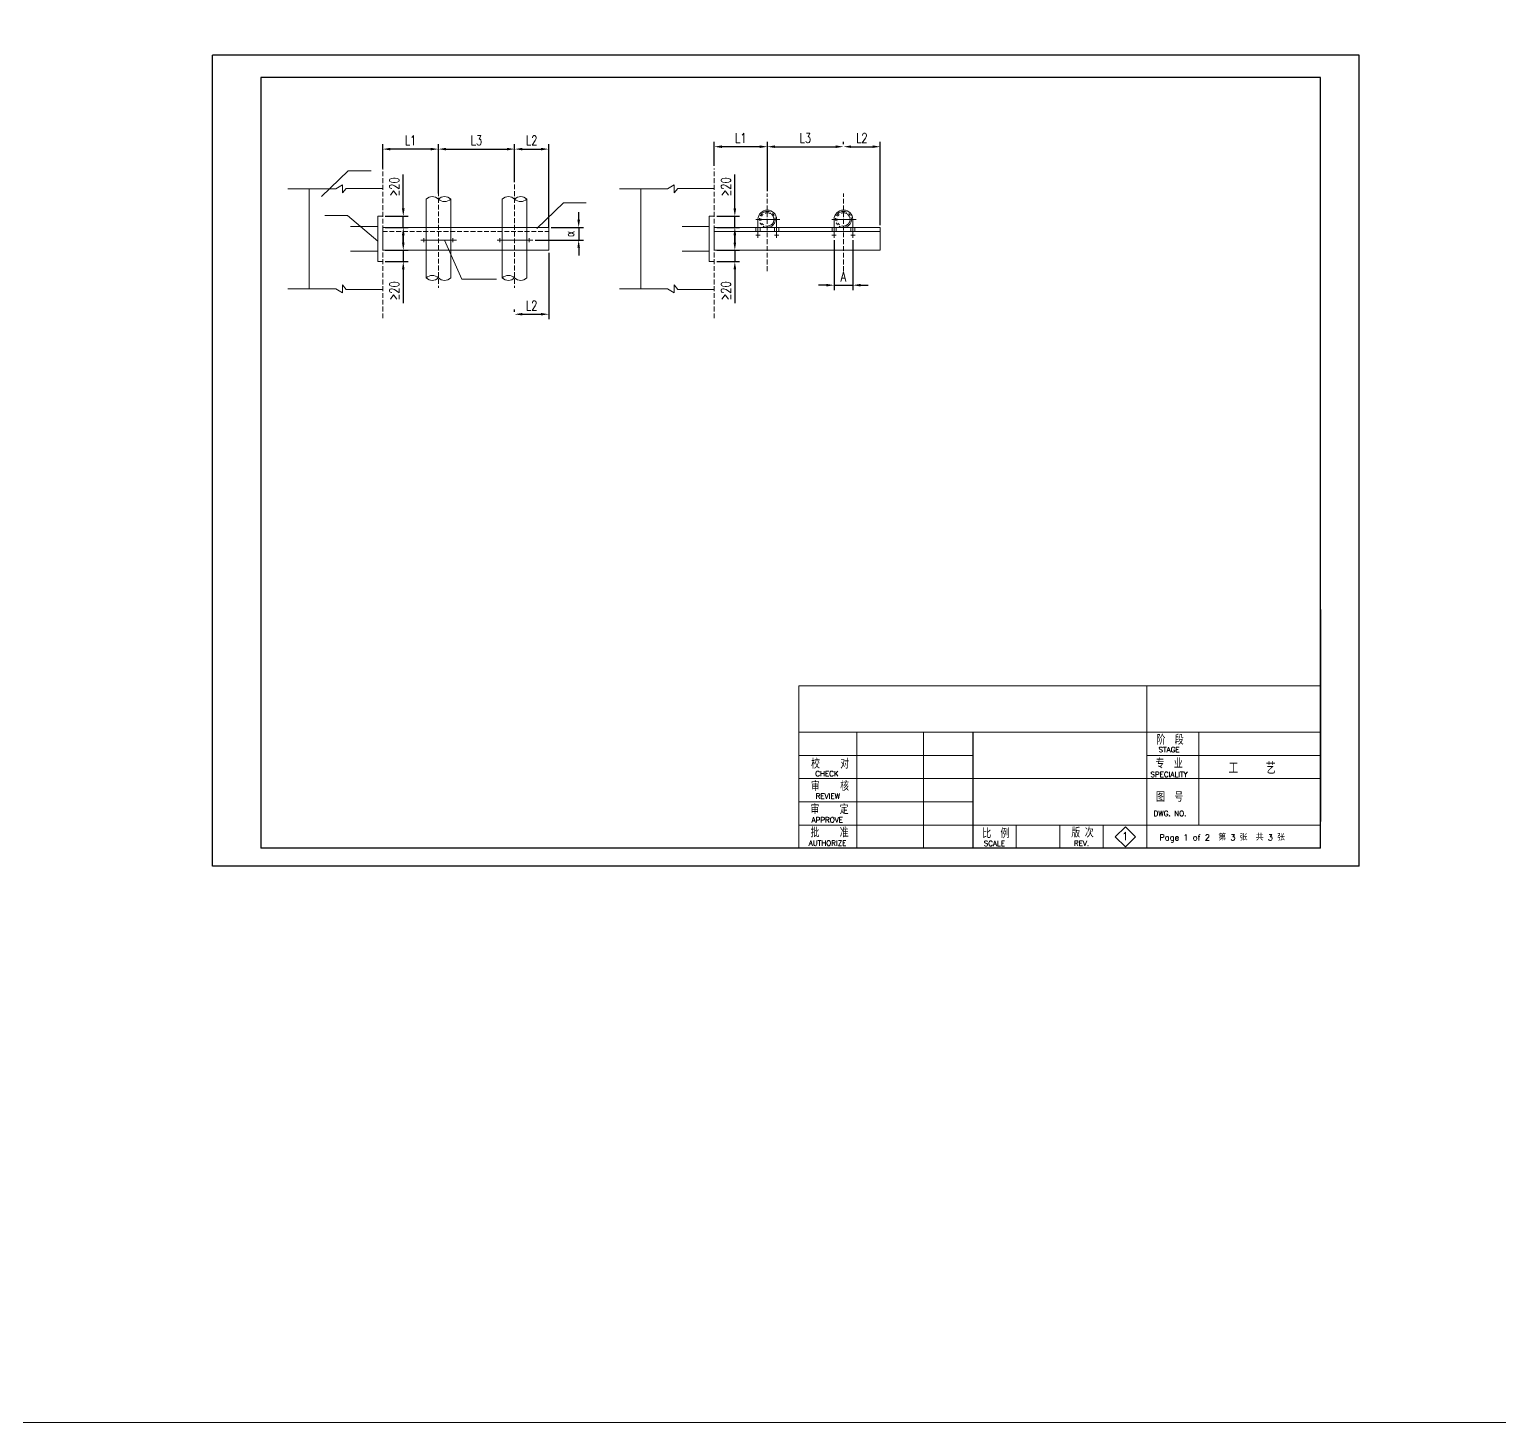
# Model space of a CAD drawing. Header units: millimetres. Extents: x 1954 to 4851, y 1164 to 2522.
# Drawn here: x 2356.5 to 2737.3, y 1164.1 to 1524.9 of the extents above; entities that cross this region are included whole.
import ezdxf
from ezdxf.enums import TextEntityAlignment as Align

# ---------------------------------------------------------------- set-up
doc = ezdxf.new("R2010")
doc.units = ezdxf.units.MM
doc.linetypes.add('DASH', pattern=[0.35, 0.25, -0.1])
doc.linetypes.add('PHANTOM3', pattern=[1.5, 0.625, -0.125, 0.125, -0.125, 0.125, -0.125, 0.125, -0.125])
for name, color, linetype in [('11', 7, 'Continuous'), ('5', 2, 'Continuous'), ('LAYER1', 7, 'Continuous'), ('R', 7, 'Continuous'), ('TK2', 5, 'Continuous'), ('TQ', 6, 'Continuous')]:
    doc.layers.add(name, color=color, linetype=linetype)
doc.styles.add('HZDX', font='romans.shx', dxfattribs={"width": 0.75, "bigfont": 'HZDX.shx'})
doc.styles.add('STK', font='romand', dxfattribs={"width": 0.9, "bigfont": 'stk'})
doc.dimstyles.new('ISO-25', dxfattribs={"dimtxt": 2.5, "dimasz": 2, "dimexe": 1.25, "dimexo": 0.625, "dimgap": 1, "dimtad": 1, "dimdsep": 46, "dimtxsty": 'HZDX', "dimcen": 2.5, "dimadec": 0, "dimazin": 0, "dimtfac": 1, "dimtmove": 0, "dimatfit": 3, "dimfxl": 1, "dimarcsym": 0})

# ---------------------------------------------------------------- blocks, each defined once
blk = doc.blocks.new('*D192')
at = {"layer": 'DEFPOINTS', "color": 0, "lineweight": 13}
for p in [(2491.04, 1467.66), (2482.19, 1451.11), (2491.04, 1451.11)]:
    blk.add_point(p, dxfattribs=at)
at = {"layer": 'R', "color": 0, "lineweight": -2}
for p, q in [((2491.04, 1467.04), (2491.04, 1449.86)), ((2482.19, 1451.74), (2482.19, 1452.36)), ((2484.19, 1451.11), (2489.04, 1451.11))]:
    blk.add_line(p, q, dxfattribs=at)
at = {"layer": 'R', "color": 0, "lineweight": 13}
for points in [[(2484.19, 1451.45), (2484.19, 1450.78), (2482.19, 1451.11)], [(2489.04, 1451.45), (2489.04, 1450.78), (2491.04, 1451.11)]]:
    blk.add_solid(points, dxfattribs=at)
at = {"layer": 'R', "color": 0, "lineweight": 13, "insert": (2486.61, 1453.36), "char_height": 2.5, "attachment_point": 5, "style": 'HZDX'}
blk.add_mtext('L2', dxfattribs=at)
blk = doc.blocks.new('*D193')
at = {"layer": 'DEFPOINTS', "color": 0, "lineweight": 13}
for p in [(2486.89, 1470.32), (2491.04, 1473.58), (2498.8, 1470.32)]:
    blk.add_point(p, dxfattribs=at)
at = {"layer": 'R', "color": 0, "lineweight": -2}
for p, q in [((2498.8, 1475.58), (2498.8, 1477.58)), ((2487.52, 1470.32), (2500.05, 1470.32)), ((2491.67, 1473.58), (2500.05, 1473.58)), ((2498.8, 1473.58), (2498.8, 1470.32)), ((2498.8, 1468.32), (2498.8, 1466.32))]:
    blk.add_line(p, q, dxfattribs=at)
at = {"layer": 'R', "color": 0, "lineweight": 13}
for points in [[(2498.46, 1475.58), (2499.13, 1475.58), (2498.8, 1473.58)], [(2498.46, 1468.32), (2499.13, 1468.32), (2498.8, 1470.32)]]:
    blk.add_solid(points, dxfattribs=at)
at = {"layer": 'R', "color": 0, "lineweight": 13, "insert": (2496.48, 1471.95), "char_height": 2.5, "attachment_point": 5, "rotation": 90, "style": 'HZDX'}
blk.add_mtext('α', dxfattribs=at)
blk = doc.blocks.new('*D188')
at = {"layer": 'DEFPOINTS', "color": 0, "lineweight": 13}
for p in [(2567.37, 1494.49), (2567.37, 1494.49), (2547.66, 1482.39)]:
    blk.add_point(p, dxfattribs=at)
at = {"layer": 'R', "color": 0, "lineweight": -2}
for p, q in [((2547.66, 1483.02), (2547.66, 1495.74)), ((2549.66, 1494.49), (2565.37, 1494.49)), ((2567.37, 1495.12), (2567.37, 1495.74))]:
    blk.add_line(p, q, dxfattribs=at)
at = {"layer": 'R', "color": 0, "lineweight": 13}
for points in [[(2549.66, 1494.83), (2549.66, 1494.16), (2547.66, 1494.49)], [(2565.37, 1494.83), (2565.37, 1494.16), (2567.37, 1494.49)]]:
    blk.add_solid(points, dxfattribs=at)
at = {"layer": 'R', "color": 0, "lineweight": 13, "insert": (2557.51, 1496.74), "char_height": 2.5, "attachment_point": 5, "style": 'HZDX'}
blk.add_mtext('L3', dxfattribs=at)
blk = doc.blocks.new('*D194')
at = {"layer": 'DEFPOINTS', "color": 0, "lineweight": 13}
for p in [(2567.37, 1494.49), (2576.92, 1494.49), (2576.92, 1473.58)]:
    blk.add_point(p, dxfattribs=at)
at = {"layer": 'R', "color": 0, "lineweight": -2}
for p, q in [((2567.37, 1495.12), (2567.37, 1495.74)), ((2569.37, 1494.49), (2574.92, 1494.49)), ((2576.92, 1474.2), (2576.92, 1495.74))]:
    blk.add_line(p, q, dxfattribs=at)
at = {"layer": 'R', "color": 0, "lineweight": 13}
for points in [[(2569.37, 1494.83), (2569.37, 1494.16), (2567.37, 1494.49)], [(2574.92, 1494.83), (2574.92, 1494.16), (2576.92, 1494.49)]]:
    blk.add_solid(points, dxfattribs=at)
at = {"layer": 'R', "color": 0, "lineweight": 13, "insert": (2572.14, 1496.74), "char_height": 2.5, "attachment_point": 5, "style": 'HZDX'}
blk.add_mtext('L2', dxfattribs=at)
blk = doc.blocks.new('*D195')
at = {"layer": 'DEFPOINTS', "color": 0, "lineweight": 13}
for p in [(2564.95, 1470.92), (2569.79, 1470.92), (2569.79, 1458.63)]:
    blk.add_point(p, dxfattribs=at)
at = {"layer": 'R', "color": 0, "lineweight": -2}
for p, q in [((2564.95, 1470.29), (2564.95, 1457.38)), ((2569.79, 1470.29), (2569.79, 1457.38)), ((2562.95, 1458.63), (2560.95, 1458.63)), ((2564.95, 1458.63), (2569.79, 1458.63)), ((2571.79, 1458.63), (2573.79, 1458.63))]:
    blk.add_line(p, q, dxfattribs=at)
at = {"layer": 'R', "color": 0, "lineweight": 13}
for points in [[(2562.95, 1458.96), (2562.95, 1458.3), (2564.95, 1458.63)], [(2571.79, 1458.96), (2571.79, 1458.3), (2569.79, 1458.63)]]:
    blk.add_solid(points, dxfattribs=at)
at = {"layer": 'R', "color": 0, "lineweight": 13, "insert": (2567.37, 1460.88), "char_height": 2.5, "attachment_point": 5, "style": 'HZDX'}
blk.add_mtext('A', dxfattribs=at)
blk = doc.blocks.new('*D196')
at = {"layer": 'DEFPOINTS', "color": 0, "lineweight": 13}
for p in [(2533.92, 1494.49), (2533.92, 1488.88), (2547.66, 1483.02)]:
    blk.add_point(p, dxfattribs=at)
at = {"layer": 'R', "color": 0, "lineweight": -2}
for p, q in [((2533.92, 1489.51), (2533.92, 1495.74)), ((2545.66, 1494.49), (2535.92, 1494.49)), ((2547.66, 1483.64), (2547.66, 1495.74))]:
    blk.add_line(p, q, dxfattribs=at)
at = {"layer": 'R', "color": 0, "lineweight": 13}
for points in [[(2535.92, 1494.83), (2535.92, 1494.16), (2533.92, 1494.49)], [(2545.66, 1494.83), (2545.66, 1494.16), (2547.66, 1494.49)]]:
    blk.add_solid(points, dxfattribs=at)
at = {"layer": 'R', "color": 0, "lineweight": 13, "insert": (2540.79, 1496.74), "char_height": 2.5, "attachment_point": 5, "style": 'HZDX'}
blk.add_mtext('L1', dxfattribs=at)
blk = doc.blocks.new('*D182')
at = {"layer": 'DEFPOINTS', "color": 0, "lineweight": 13}
for p in [(2482.19, 1493.87), (2462.47, 1481.77), (2482.19, 1484.72)]:
    blk.add_point(p, dxfattribs=at)
at = {"layer": 'R', "color": 0, "lineweight": -2}
for p, q in [((2462.47, 1482.39), (2462.47, 1495.12)), ((2464.47, 1493.87), (2480.19, 1493.87)), ((2482.19, 1485.35), (2482.19, 1495.12))]:
    blk.add_line(p, q, dxfattribs=at)
at = {"layer": 'R', "color": 0, "lineweight": 13}
for points in [[(2464.47, 1494.2), (2464.47, 1493.53), (2462.47, 1493.87)], [(2480.19, 1494.2), (2480.19, 1493.53), (2482.19, 1493.87)]]:
    blk.add_solid(points, dxfattribs=at)
at = {"layer": 'R', "color": 0, "lineweight": 13, "insert": (2472.33, 1496.12), "char_height": 2.5, "attachment_point": 5, "style": 'HZDX'}
blk.add_mtext('L3', dxfattribs=at)
blk = doc.blocks.new('*D183')
at = {"layer": 'DEFPOINTS', "color": 0, "lineweight": 13}
for p in [(2482.19, 1493.87), (2491.04, 1493.87), (2491.04, 1472.95)]:
    blk.add_point(p, dxfattribs=at)
at = {"layer": 'R', "color": 0, "lineweight": -2}
for p, q in [((2482.19, 1494.49), (2482.19, 1495.12)), ((2484.19, 1493.87), (2489.04, 1493.87)), ((2491.04, 1473.58), (2491.04, 1495.12))]:
    blk.add_line(p, q, dxfattribs=at)
at = {"layer": 'R', "color": 0, "lineweight": 13}
for points in [[(2484.19, 1494.2), (2484.19, 1493.53), (2482.19, 1493.87)], [(2489.04, 1494.2), (2489.04, 1493.53), (2491.04, 1493.87)]]:
    blk.add_solid(points, dxfattribs=at)
at = {"layer": 'R', "color": 0, "lineweight": 13, "insert": (2486.61, 1496.12), "char_height": 2.5, "attachment_point": 5, "style": 'HZDX'}
blk.add_mtext('L2', dxfattribs=at)
blk = doc.blocks.new('*D184')
at = {"layer": 'DEFPOINTS', "color": 0, "lineweight": 13}
for p in [(2448.05, 1493.87), (2448.05, 1488.26), (2462.47, 1482.39)]:
    blk.add_point(p, dxfattribs=at)
at = {"layer": 'R', "color": 0, "lineweight": -2}
for p, q in [((2448.05, 1488.88), (2448.05, 1495.12)), ((2460.47, 1493.87), (2450.05, 1493.87)), ((2462.47, 1483.02), (2462.47, 1495.12))]:
    blk.add_line(p, q, dxfattribs=at)
at = {"layer": 'R', "color": 0, "lineweight": 13}
for points in [[(2450.05, 1494.2), (2450.05, 1493.53), (2448.05, 1493.87)], [(2460.47, 1494.2), (2460.47, 1493.53), (2462.47, 1493.87)]]:
    blk.add_solid(points, dxfattribs=at)
at = {"layer": 'R', "color": 0, "lineweight": 13, "insert": (2455.26, 1496.12), "char_height": 2.5, "attachment_point": 5, "style": 'HZDX'}
blk.add_mtext('L1', dxfattribs=at)
blk = doc.blocks.new('*D191')
at = {"layer": 'DEFPOINTS', "color": 0, "lineweight": 13}
for p in [(2448.05, 1467.66), (2453.37, 1467.66), (2448.05, 1464.75)]:
    blk.add_point(p, dxfattribs=at)
at = {"layer": 'R', "color": 0, "lineweight": -2}
for p, q in [((2453.37, 1469.66), (2453.37, 1471.66)), ((2448.67, 1467.66), (2454.62, 1467.66)), ((2453.37, 1467.66), (2453.37, 1464.75)), ((2448.67, 1464.75), (2454.62, 1464.75)), ((2453.37, 1462.75), (2453.37, 1453.94))]:
    blk.add_line(p, q, dxfattribs=at)
at = {"layer": 'R', "color": 0, "lineweight": 13}
for points in [[(2453.03, 1469.66), (2453.7, 1469.66), (2453.37, 1467.66)], [(2453.03, 1462.75), (2453.7, 1462.75), (2453.37, 1464.75)]]:
    blk.add_solid(points, dxfattribs=at)
at = {"layer": 'R', "color": 0, "lineweight": 13, "insert": (2451.05, 1457.16), "char_height": 2.5, "attachment_point": 5, "rotation": 90, "style": 'HZDX'}
blk.add_mtext('≥20', dxfattribs=at)
blk = doc.blocks.new('*D185')
at = {"layer": 'DEFPOINTS', "color": 0, "lineweight": 13}
for p in [(2448.05, 1476.49), (2448.05, 1473.58), (2453.37, 1473.58)]:
    blk.add_point(p, dxfattribs=at)
at = {"layer": 'R', "color": 0, "lineweight": -2}
for p, q in [((2453.37, 1478.49), (2453.37, 1487.3)), ((2448.67, 1476.49), (2454.62, 1476.49)), ((2453.37, 1473.58), (2453.37, 1476.49)), ((2448.67, 1473.58), (2454.62, 1473.58)), ((2453.37, 1471.58), (2453.37, 1469.58))]:
    blk.add_line(p, q, dxfattribs=at)
at = {"layer": 'R', "color": 0, "lineweight": 13}
for points in [[(2453.03, 1478.49), (2453.7, 1478.49), (2453.37, 1476.49)], [(2453.03, 1471.58), (2453.7, 1471.58), (2453.37, 1473.58)]]:
    blk.add_solid(points, dxfattribs=at)
at = {"layer": 'R', "color": 0, "lineweight": 13, "insert": (2451.05, 1484.08), "char_height": 2.5, "attachment_point": 5, "rotation": 90, "style": 'HZDX'}
blk.add_mtext('≥20', dxfattribs=at)
blk = doc.blocks.new('*D186')
at = {"layer": 'DEFPOINTS', "color": 0, "lineweight": 13}
for p in [(2533.92, 1467.66), (2539.24, 1467.66), (2533.92, 1464.75)]:
    blk.add_point(p, dxfattribs=at)
at = {"layer": 'R', "color": 0, "lineweight": -2}
for p, q in [((2539.24, 1469.66), (2539.24, 1471.66)), ((2534.55, 1467.66), (2540.49, 1467.66)), ((2539.24, 1467.66), (2539.24, 1464.75)), ((2534.55, 1464.75), (2540.49, 1464.75)), ((2539.24, 1462.75), (2539.24, 1453.94))]:
    blk.add_line(p, q, dxfattribs=at)
at = {"layer": 'R', "color": 0, "lineweight": 13}
for points in [[(2538.91, 1469.66), (2539.58, 1469.66), (2539.24, 1467.66)], [(2538.91, 1462.75), (2539.58, 1462.75), (2539.24, 1464.75)]]:
    blk.add_solid(points, dxfattribs=at)
at = {"layer": 'R', "color": 0, "lineweight": 13, "insert": (2536.92, 1457.16), "char_height": 2.5, "attachment_point": 5, "rotation": 90, "style": 'HZDX'}
blk.add_mtext('≥20', dxfattribs=at)
blk = doc.blocks.new('*D187')
at = {"layer": 'DEFPOINTS', "color": 0, "lineweight": 13}
for p in [(2533.92, 1476.49), (2533.92, 1473.58), (2539.24, 1473.58)]:
    blk.add_point(p, dxfattribs=at)
at = {"layer": 'R', "color": 0, "lineweight": -2}
for p, q in [((2539.24, 1478.49), (2539.24, 1487.3)), ((2534.55, 1476.49), (2540.49, 1476.49)), ((2539.24, 1473.58), (2539.24, 1476.49)), ((2534.55, 1473.58), (2540.49, 1473.58)), ((2539.24, 1471.58), (2539.24, 1469.58))]:
    blk.add_line(p, q, dxfattribs=at)
at = {"layer": 'R', "color": 0, "lineweight": 13}
for points in [[(2538.91, 1478.49), (2539.58, 1478.49), (2539.24, 1476.49)], [(2538.91, 1471.58), (2539.58, 1471.58), (2539.24, 1473.58)]]:
    blk.add_solid(points, dxfattribs=at)
at = {"layer": 'R', "color": 0, "lineweight": 13, "insert": (2536.92, 1484.08), "char_height": 2.5, "attachment_point": 5, "rotation": 90, "style": 'HZDX'}
blk.add_mtext('≥20', dxfattribs=at)

msp = doc.modelspace()

# ---------------------------------------------------------------- linework, layer by layer
at = {"layer": '5', "lineweight": 18}
for p, q in [((2555.837, 1354.895, 3.698), (2555.829, 1312.854, 3.698)), ((2690.97, 1354.895, 3.698), (2555.837, 1354.895, 3.698))]:
    msp.add_line(p, q, dxfattribs=at)
at = {"layer": 'LAYER1'}
for p, q in [((2690.97, 1374.656, 3.698), (2690.97, 1319.807, 3.698)), ((2690.97, 1312.854, 3.698), (2540.422, 1312.854, 3.698))]:
    msp.add_line(p, q, dxfattribs=at)
at = {"layer": 'LAYER1', "lineweight": 18}
for p, q in [((2570.851, 1312.854, 3.698), (2570.851, 1342.884, 3.698)), ((2588.118, 1312.854, 3.698), (2588.118, 1342.884, 3.698)), ((2659.378, 1318.86, 3.698), (2659.378, 1342.884, 3.698)), ((2690.97, 1336.878, 3.698), (2645.923, 1336.878, 3.698)), ((2665.445, 1330.872, 3.698), (2555.832, 1330.872, 3.698)), ((2690.97, 1330.872, 3.698), (2665.445, 1330.872, 3.698)), ((2600.877, 1324.866, 3.698), (2555.831, 1324.866, 3.698)), ((2665.445, 1318.86, 3.698), (2555.83, 1318.86, 3.698)), ((2612.136, 1312.854, 3.698), (2612.136, 1318.86, 3.698)), ((2623.397, 1312.854, 3.698), (2623.397, 1318.86, 3.698)), ((2634.658, 1312.854, 3.698), (2634.658, 1318.86, 3.698)), ((2640.403, 1318.42, 3.698), (2637.775, 1315.793, 3.698)), ((2643.03, 1315.793, 3.698), (2640.403, 1318.42, 3.698)), ((2690.97, 1318.86, 3.698), (2665.445, 1318.86, 3.698)), ((2637.775, 1315.793, 3.698), (2640.403, 1313.165, 3.698)), ((2640.403, 1313.165, 3.698), (2643.03, 1315.793, 3.698))]:
    msp.add_line(p, q, dxfattribs=at)
at = {"layer": 'R', "color": 4, "lineweight": 13}
for p, q in [((2432.215, 1481.585), (2439.124, 1488.219)), ((2439.124, 1488.219), (2445.028, 1488.219)), ((2487.938, 1473.281), (2494.847, 1479.915)), ((2494.847, 1479.915), (2500.751, 1479.915)), ((2438.956, 1476.678), (2433.053, 1476.678)), ((2446.737, 1470.044), (2438.956, 1476.678)), ((2464.081, 1470.321), (2468.55, 1460.15)), ((2468.55, 1460.15), (2477.498, 1460.15))]:
    msp.add_line(p, q, dxfattribs=at)
at = {"layer": 'R', "linetype": 'DASH', "lineweight": 13, "ltscale": 5}
for p, q in [((2448.048, 1450.09), (2448.048, 1488.88)), ((2533.924, 1450.09), (2533.924, 1488.88)), ((2448.048, 1472.541), (2491.04, 1472.541))]:
    msp.add_line(p, q, dxfattribs=at)
at = {"layer": 'R', "lineweight": 13}
for p, q in [((2435.927, 1483.543), (2423.475, 1483.543)), ((2428.988, 1457.697), (2428.988, 1483.543)), ((2437.626, 1484.618), (2435.927, 1483.543)), ((2437.626, 1482.506), (2437.626, 1484.618)), ((2438.61, 1483.705), (2437.626, 1482.506)), ((2448.048, 1483.705), (2438.61, 1483.705)), ((2521.803, 1483.543), (2509.351, 1483.543)), ((2514.863, 1457.697), (2514.863, 1483.543)), ((2523.502, 1484.618), (2521.803, 1483.543)), ((2523.502, 1482.506), (2523.502, 1484.618)), ((2524.486, 1483.705), (2523.502, 1482.506)), ((2533.924, 1483.705), (2524.486, 1483.705)), ((2459.286, 1480.919), (2459.286, 1460.517)), ((2465.651, 1480.919), (2465.651, 1460.517)), ((2479.006, 1480.919), (2479.006, 1460.517)), ((2485.371, 1480.919), (2485.371, 1460.517)), ((2446.737, 1473.838), (2439.733, 1473.838)), ((2446.737, 1476.493), (2446.737, 1464.748)), ((2446.737, 1476.493), (2448.048, 1476.493)), ((2532.612, 1473.838), (2525.609, 1473.838)), ((2532.612, 1476.493), (2532.612, 1464.748)), ((2532.612, 1476.493), (2533.924, 1476.493)), ((2544.661, 1475.646), (2550.922, 1475.646)), ((2545.236, 1475.646), (2545.236, 1470.916)), ((2550.076, 1475.646), (2550.076, 1471.583)), ((2550.076, 1475.646), (2550.076, 1470.916)), ((2564.379, 1475.646), (2570.64, 1475.646)), ((2564.954, 1475.646), (2564.954, 1470.916)), ((2569.793, 1475.646), (2569.793, 1471.583)), ((2569.793, 1475.646), (2569.793, 1470.916)), ((2448.048, 1473.578), (2448.048, 1467.662)), ((2491.04, 1473.578), (2448.048, 1473.578)), ((2448.048, 1473.578), (2448.048, 1467.662)), ((2457.94, 1470.321), (2467.173, 1470.321)), ((2458.696, 1470.833), (2458.696, 1469.754)), ((2466.241, 1470.833), (2466.241, 1469.754)), ((2477.66, 1470.321), (2486.893, 1470.321)), ((2478.416, 1470.833), (2478.416, 1469.754)), ((2485.961, 1470.833), (2485.961, 1469.754)), ((2491.04, 1473.578), (2491.04, 1467.662)), ((2533.924, 1473.578), (2533.924, 1467.662)), ((2576.916, 1473.578), (2533.924, 1473.578)), ((2533.924, 1472.541), (2576.916, 1472.541)), ((2544.642, 1471.583), (2545.785, 1471.583)), ((2544.692, 1472.541), (2544.692, 1473.578)), ((2545.78, 1472.541), (2545.78, 1473.578)), ((2550.669, 1471.583), (2549.526, 1471.583)), ((2549.531, 1472.541), (2549.531, 1473.578)), ((2550.62, 1472.541), (2550.62, 1473.578)), ((2564.36, 1471.583), (2565.503, 1471.583)), ((2564.41, 1472.541), (2564.41, 1473.578)), ((2565.498, 1472.541), (2565.498, 1473.578)), ((2570.387, 1471.583), (2569.244, 1471.583)), ((2569.249, 1472.541), (2569.249, 1473.578)), ((2570.338, 1472.541), (2570.338, 1473.578)), ((2576.916, 1473.578), (2576.916, 1467.662)), ((2446.737, 1467.403), (2439.733, 1467.403)), ((2448.048, 1467.662), (2491.04, 1467.662)), ((2532.612, 1467.403), (2525.609, 1467.403)), ((2533.924, 1467.662), (2576.916, 1467.662)), ((2446.737, 1464.748), (2448.048, 1464.748)), ((2532.612, 1464.748), (2533.924, 1464.748)), ((2438.61, 1457.535), (2437.626, 1458.735)), ((2437.626, 1458.735), (2437.626, 1456.622)), ((2524.486, 1457.535), (2523.502, 1458.735)), ((2523.502, 1458.735), (2523.502, 1456.622)), ((2435.927, 1457.697), (2423.475, 1457.697)), ((2437.626, 1456.622), (2435.927, 1457.697)), ((2448.048, 1457.535), (2438.61, 1457.535)), ((2521.803, 1457.697), (2509.351, 1457.697)), ((2523.502, 1456.622), (2521.803, 1457.697)), ((2533.924, 1457.535), (2524.486, 1457.535))]:
    msp.add_line(p, q, dxfattribs=at)
at = {"layer": 'R', "color": 1, "linetype": 'DASH', "lineweight": 13, "ltscale": 5}
for p, q in [((2462.469, 1484.722), (2462.469, 1457.957)), ((2482.189, 1484.722), (2482.189, 1457.957)), ((2547.656, 1462.277), (2547.656, 1482.392)), ((2567.374, 1462.277), (2567.374, 1482.392))]:
    msp.add_line(p, q, dxfattribs=at)
at = {"layer": 'R', "lineweight": 13}
msp.add_lwpolyline([(1954.235, 2521.564), (3846.243, 2521.564), (3846.243, 1164.128), (1954.235, 1164.128)], close=True, dxfattribs=at)
at = {"layer": 'R', "linetype": 'PHANTOM3', "lineweight": 13, "ltscale": 5}
for centre, radius in [((2547.656, 1475.646), 2.068), ((2567.374, 1475.646), 2.068), ((2547.656, 1475.646), 1.716), ((2567.374, 1475.646), 1.716)]:
    msp.add_circle(centre, radius, dxfattribs=at)
at = {"layer": 'R', "lineweight": 13}
for centre, radius, start, end in [((2460.877, 1479.27), 2.292, 46.0211, 133.9789), ((2464.06, 1479.27), 2.292, 46.0211, 133.9789), ((2480.597, 1479.27), 2.292, 46.0211, 133.9789), ((2483.78, 1479.27), 2.292, 46.0211, 133.9789), ((2464.06, 1482.569), 2.292, 226.0211, 313.9789), ((2483.78, 1482.569), 2.292, 226.0211, 313.9789), ((2547.656, 1475.646), 2.42, 0, 180), ((2567.374, 1475.646), 2.42, 0, 180), ((2460.877, 1458.868), 2.292, 46.0211, 133.9789), ((2460.877, 1462.166), 2.292, 226.0211, 313.9789), ((2464.06, 1462.166), 2.292, 226.0211, 313.9789), ((2480.597, 1458.868), 2.292, 46.0211, 133.9789), ((2480.597, 1462.166), 2.292, 226.0211, 313.9789), ((2483.78, 1462.166), 2.292, 226.0211, 313.9789)]:
    msp.add_arc(centre, radius, start, end, dxfattribs=at)
at = {"layer": 'TK2', "color": 7, "lineweight": 18}
for p, q in [((2645.926, 1354.895, 3.698), (2645.919, 1312.838, 3.698)), ((2690.97, 1342.884, 3.698), (2555.837, 1342.884, 3.698)), ((2600.879, 1336.878, 3.698), (2555.833, 1336.878, 3.698))]:
    msp.add_line(p, q, dxfattribs=at)
at = {"layer": 'TK2', "color": 7}
msp.add_line((2600.88, 1342.884, 3.698), (2600.874, 1312.846, 3.698), dxfattribs=at)
at = {"layer": 'TQ', "color": 3}
for p, q in [((2403.97, 1308.219, 3.698), (2403.97, 1518.219, 3.698)), ((2700.97, 1518.219, 3.698), (2403.97, 1518.219, 3.698)), ((2700.97, 1308.219, 3.698), (2700.97, 1518.219, 3.698)), ((2700.97, 1308.219, 3.698), (2403.97, 1308.219, 3.698))]:
    msp.add_line(p, q, dxfattribs=at)
at = {"layer": 'TQ'}
for p, q in [((2416.47, 1512.446, 3.698), (2416.47, 1312.854, 3.698)), ((2690.97, 1512.446, 3.698), (2416.47, 1512.446, 3.698))]:
    msp.add_line(p, q, dxfattribs=at)
at = {"layer": 'TQ', "color": 6}
for q in [(2690.97, 1512.446, 3.698), (2416.47, 1312.854, 3.698)]:
    msp.add_line((2690.97, 1312.854, 3.698), q, dxfattribs=at)

# ---------------------------------------------------------------- texts
at = {"layer": '11', "lineweight": 18, "style": 'HZDX', "width": 0.8}
for s, p in [('阶  段', (2648.46, 1339.72, 3.698)), ('校    对', (2558.992, 1333.502, 3.698)), ('专  业', (2648.218, 1333.574, 3.698)), ('审    核', (2558.945, 1327.708, 3.698)), ('图  号', (2648.342, 1324.921, 3.698)), ('审    定', (2558.84, 1321.702, 3.698)), ('批    准', (2558.84, 1315.696, 3.698)), ('比  例 ', (2603.334, 1315.481, 3.698)), ('版 次', (2626.382, 1315.661, 3.698))]:
    msp.add_text(s, height=2.2105, dxfattribs=at).set_placement(p)
at = {"layer": '11', "lineweight": 18, "style": 'HZDX'}
for s, height, p in [('STAGE', 1.3555, (2648.989, 1337.698, 3.698)), ('CHECK', 1.3555, (2560.082, 1331.469, 3.698)), ('SPECIALITY', 1.3555, (2646.886, 1331.276, 3.698)), ('REVIEW', 1.3555, (2560.176, 1325.676, 3.698)), ('DWG. NO.', 1.3555, (2647.711, 1321.188, 3.698)), ('APPROVE', 1.3555, (2559.12, 1319.505, 3.698)), ('AUTHORIZE', 1.3555, (2558.385, 1313.499, 3.698)), ('SCALE', 1.3555, (2603.721, 1313.421, 3.698)), ('REV.', 1.3555, (2627.073, 1313.436, 3.698)), ('Page 1 of 2  第 3 张  共 3 张', 1.564, (2649.184, 1314.866, 3.698))]:
    msp.add_text(s, height=height, dxfattribs=at).set_placement(p)
at = {"layer": '11', "lineweight": 18, "style": 'STK', "width": 0.9}
msp.add_text('1', height=2.106, dxfattribs=at).set_placement((2640.308, 1315.95, 3.698), align=Align.MIDDLE)
at = {"layer": 'LAYER1', "lineweight": 18, "style": 'HZDX', "width": 0.8}
msp.add_text('工    艺', height=3, dxfattribs=at).set_placement((2667.103, 1332.097, 3.698))

# ---------------------------------------------------------------- dimensions: what is measured, and where the dimension line sits
at = {"layer": 'R', "color": 3, "lineweight": 13}
for base, p1, p2, text, picture, middle in [((2448.048, 1493.867), (2462.469, 1482.392), (2448.048, 1488.255), 'L1', '*D184', (2455.258, 1496.117)), ((2482.189, 1493.867), (2462.469, 1481.767), (2482.189, 1484.722), 'L3', '*D182', (2472.329, 1496.117)), ((2491.04, 1493.867), (2482.189, 1493.867), (2491.04, 1472.953), 'L2', '*D183', (2486.614, 1496.117)), ((2533.924, 1494.492), (2547.656, 1483.017), (2533.924, 1488.88), 'L1', '*D196', (2540.79, 1496.742)), ((2567.374, 1494.492), (2547.656, 1482.392), (2567.374, 1494.492), 'L3', '*D188', (2557.515, 1496.742)), ((2576.916, 1494.492), (2567.374, 1494.492), (2576.916, 1473.578), 'L2', '*D194', (2572.145, 1496.742)), ((2569.793, 1458.629), (2564.954, 1470.916), (2569.793, 1470.916), 'A', '*D195', (2567.374, 1460.879)), ((2491.04, 1451.114), (2482.189, 1451.114), (2491.04, 1467.662), 'L2', '*D192', (2486.614, 1453.364))]:
    dim = msp.add_linear_dim(base=base, p1=p1, p2=p2, text=text, dimstyle='ISO-25', dxfattribs=at)
    dim.commit()
    dim.dimension.update_dxf_attribs({"geometry": picture, "text_midpoint": middle})
for base, p1, p2, angle, picture, middle in [((2453.366, 1473.578), (2448.048, 1476.493), (2448.048, 1473.578), 270, '*D185', (2453.366, 1484.082)), ((2539.242, 1473.578), (2533.924, 1476.493), (2533.924, 1473.578), 270, '*D187', (2539.242, 1484.082)), ((2453.366, 1467.662), (2448.048, 1464.748), (2448.048, 1467.662), 90, '*D191', (2453.366, 1457.158)), ((2539.242, 1467.662), (2533.924, 1464.748), (2533.924, 1467.662), 90, '*D186', (2539.242, 1457.158))]:
    dim = msp.add_linear_dim(base=base, p1=p1, p2=p2, angle=angle, text='≥20', dimstyle='ISO-25', dxfattribs=at)
    dim.commit()
    dim.dimension.update_dxf_attribs({"geometry": picture, "text_midpoint": middle, "dimtype": 160})
dim = msp.add_linear_dim(base=(2498.798, 1470.321), p1=(2491.04, 1473.578), p2=(2486.893, 1470.321), angle=90, text='α', dimstyle='ISO-25', dxfattribs=at)
dim.commit()
dim.dimension.update_dxf_attribs({"geometry": '*D193', "text_midpoint": (2496.479, 1471.95)})

doc.saveas('drawing.dxf')
